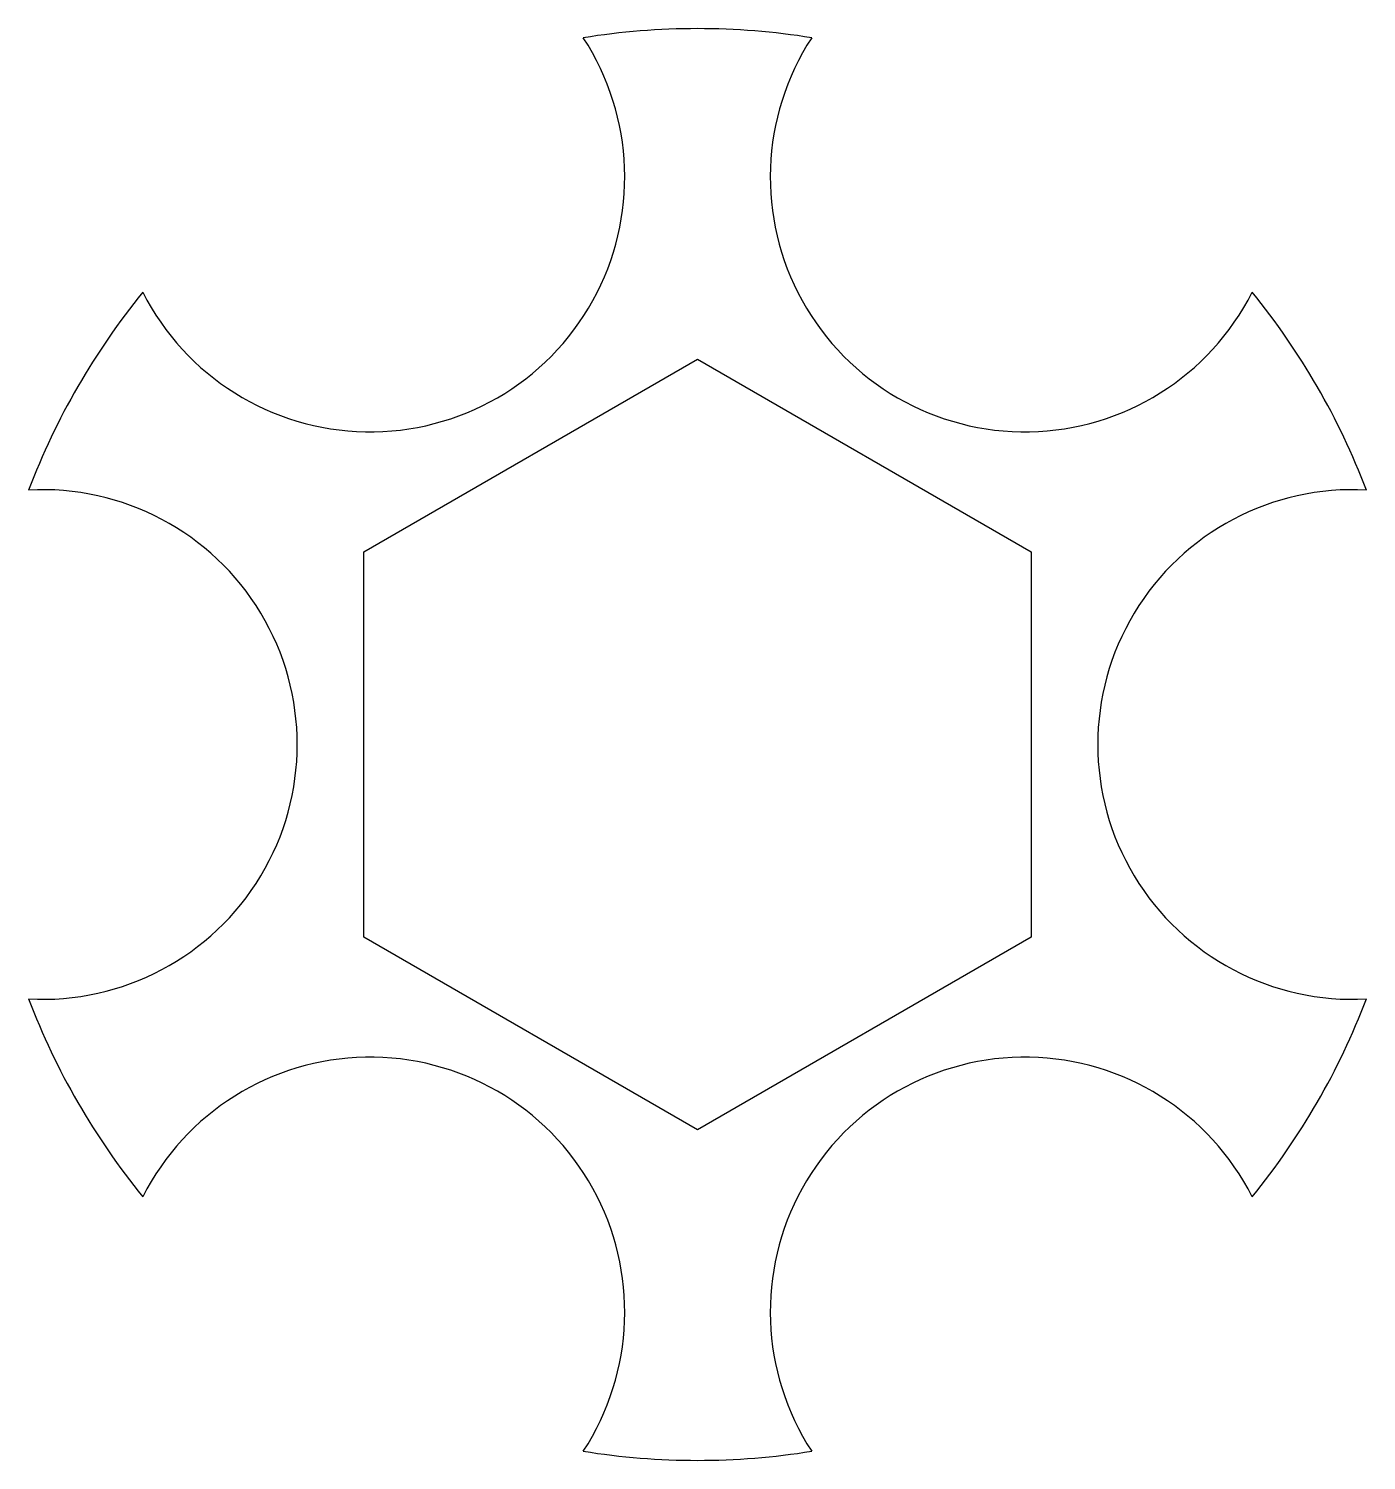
# Model space of a CAD drawing. Header units: millimetres. Extents: x -27.6 to 27.6, y -29.5 to 29.5.
import ezdxf

# ---------------------------------------------------------------- set-up
doc = ezdxf.new("R2010")
doc.units = ezdxf.units.MM

msp = doc.modelspace()

# ---------------------------------------------------------------- linework, layer by layer
at = {"color": 7, "linetype": 'Continuous', "lineweight": 25}
for p, q in [((-13.75, 7.939), (0, 15.877)), ((0, 15.877), (13.75, 7.939)), ((-13.75, -7.939), (-13.75, 7.939)), ((13.75, 7.939), (13.75, -7.939)), ((0, -15.877), (-13.75, -7.939)), ((13.75, -7.939), (0, -15.877))]:
    msp.add_line(p, q, dxfattribs=at)
for centre, radius, start, end in [((0, 0), 29.5, 80.81795, 99.18205), ((-13.5, 23.383), 10.5, 206.86586, 33.13414), ((13.5, 23.383), 10.5, 146.86586, 333.13414), ((0, 0), 29.5, 140.81795, 159.18205), ((0, 0), 29.5, 20.81795, 39.18205), ((-27, 0), 10.5, 266.86586, 93.13414), ((27, 0), 10.5, 86.86586, 273.13414), ((0, 0), 29.5, 200.81795, 219.18205), ((0, 0), 29.5, 320.81795, 339.18205), ((-13.5, -23.383), 10.5, 326.86586, 153.13414), ((13.5, -23.383), 10.5, 26.86586, 213.13414), ((0, 0), 29.5, 260.81795, 279.18205)]:
    msp.add_arc(centre, radius, start, end, dxfattribs=at)

doc.saveas('drawing.dxf')
